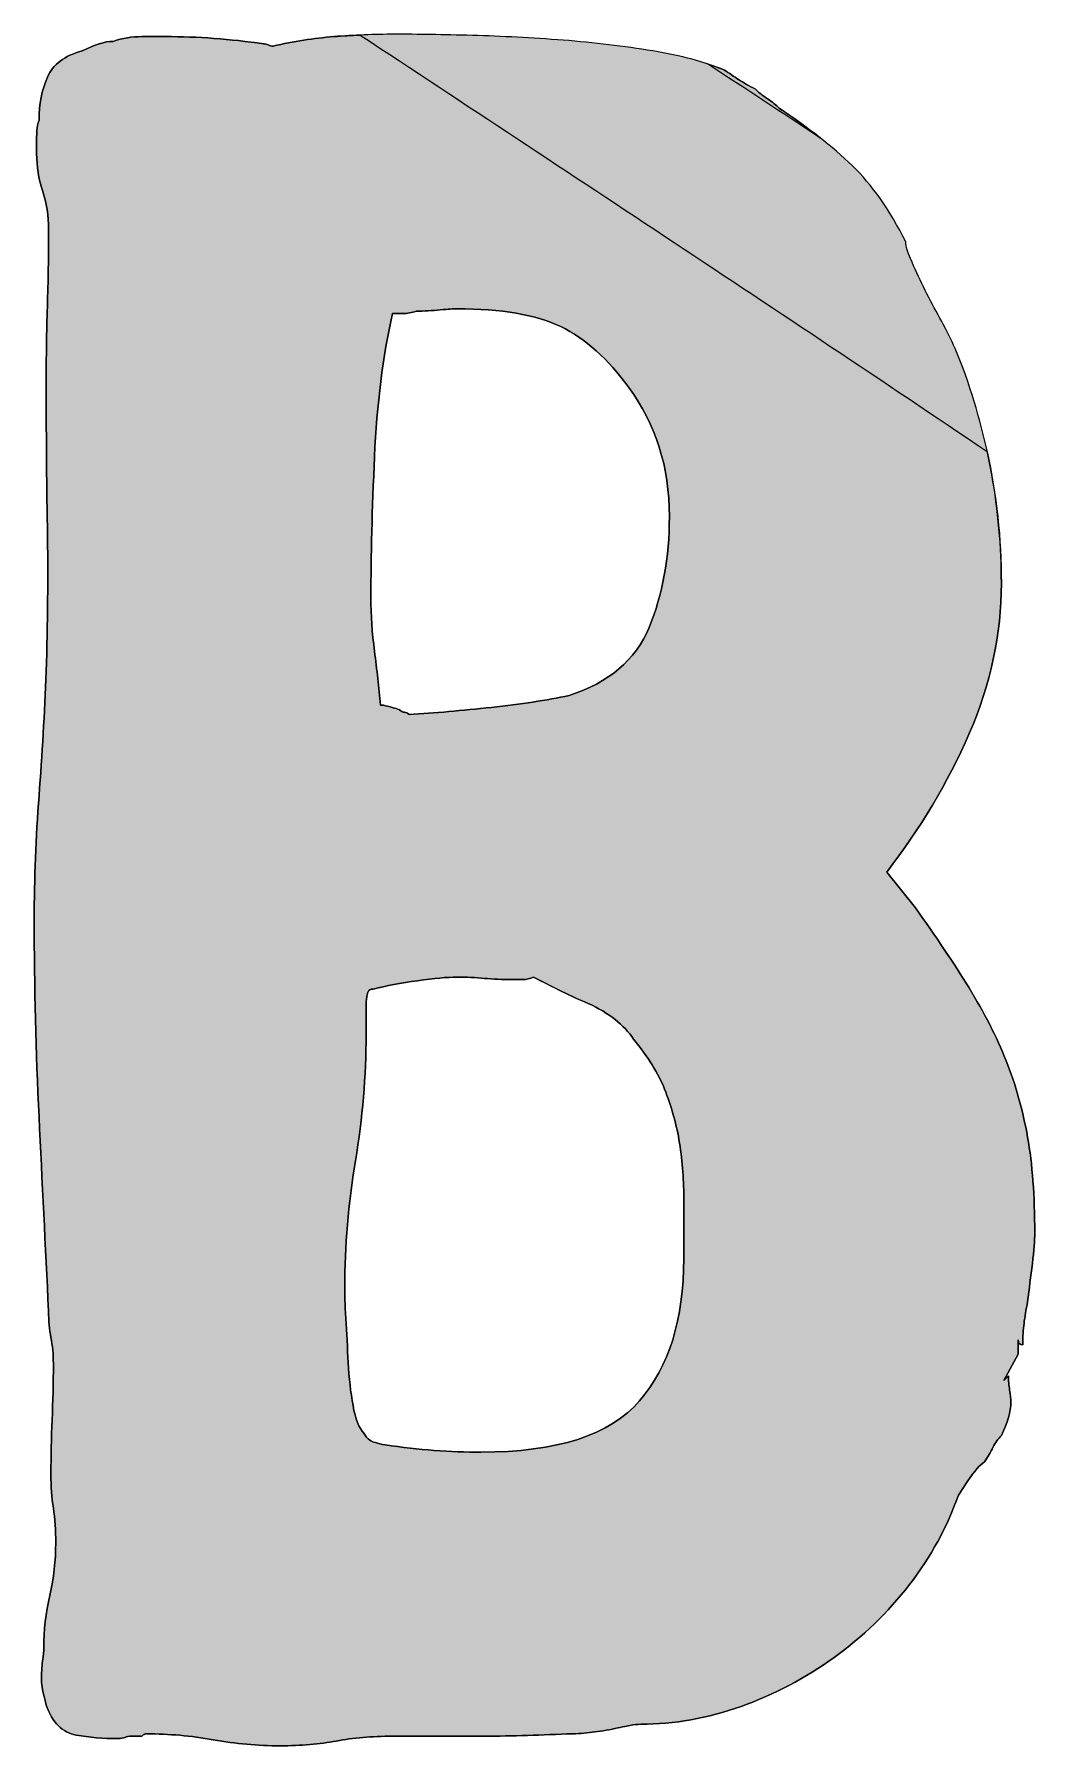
# Model space of a CAD drawing. Header units: inches. Extents: x 94 to 986, y -1000 to -80.
# Drawn here: x 98.5 to 260.2, y -356.4 to -79.7 of the extents above; entities that cross this region are included whole.
import ezdxf

# ---------------------------------------------------------------- set-up
doc = ezdxf.new("R2010")
doc.units = ezdxf.units.IN
doc.header["$MEASUREMENT"] = 0
doc.layers.add('Layer 1', color=7, linetype='Continuous')

# ---------------------------------------------------------------- blocks, each defined once
blk = doc.blocks.new('block 3')
at = {"layer": 'Layer 1', "true_color": 0x1f9d48}
h = blk.add_hatch(color=114, dxfattribs=at)
h.dxf.hatch_style = 2
edge = h.paths.add_edge_path()
edge.add_spline(control_points=[(236.29, -215.12), (236.29, -215.12), (240.92, -220.91), (240.92, -220.91), (244.26, -225.54), (247.16, -229.85), (249.61, -233.84), (252.05, -237.83), (254.04, -241.75), (255.59, -245.61), (257.13, -249.47), (258.29, -253.59), (259.06, -257.96), (259.83, -262.34), (260.22, -267.48), (260.22, -273.4), (260.22, -274.69), (260.08, -276.36), (259.83, -278.41), (259.57, -280.47), (259.31, -282.53), (259.06, -284.59), (258.8, -285.88), (258.61, -287.04), (258.48, -288.06), (258.35, -289.09), (258.29, -290.25), (258.29, -291.53), (257.77, -291.53), (257.52, -291.28), (257.52, -290.76), (257.52, -290.76), (257.52, -293.08), (257.52, -293.08), (257.52, -293.08), (255.2, -297.32), (255.2, -297.32), (255.2, -297.32), (255.97, -296.55), (255.97, -296.55), (255.97, -297.32), (256.03, -298.09), (256.16, -298.87), (256.29, -299.64), (256.36, -300.28), (256.36, -300.8), (256.36, -302.34), (255.84, -304.14), (254.82, -306.2), (254.3, -306.72), (253.85, -307.36), (253.46, -308.13), (253.08, -308.9), (252.63, -309.67), (252.11, -310.44), (251.34, -310.96), (250.44, -311.99), (249.41, -313.53), (249.41, -313.53), (247.87, -315.85), (247.87, -315.85), (246.07, -321), (243.43, -325.82), (239.96, -330.32), (236.48, -334.82), (232.43, -338.75), (227.8, -342.09), (223.17, -345.43), (218.15, -348.07), (212.75, -350), (207.35, -351.93), (201.94, -352.89), (196.54, -352.89), (196.02, -352.89), (195.44, -352.96), (194.8, -353.09), (194.16, -353.22), (193.2, -353.41), (191.91, -353.67), (190.62, -353.93), (189.4, -354.12), (188.24, -354.24), (187.09, -354.38), (185.86, -354.44), (184.58, -354.44), (179.69, -354.7), (174.93, -354.82), (170.3, -354.82), (165.67, -354.82), (161.04, -354.82), (156.41, -354.82), (153.06, -354.82), (150.04, -355.08), (147.34, -355.6), (144.64, -356.11), (141.61, -356.37), (138.27, -356.37), (134.66, -356.37), (131.06, -356.05), (127.46, -355.4), (123.86, -354.76), (120.26, -354.44), (116.66, -354.44), (116.4, -354.44), (116.14, -354.57), (115.89, -354.82), (115.89, -354.82), (114.34, -354.82), (114.34, -354.82), (113.82, -354.82), (113.44, -354.89), (113.18, -355.02), (112.92, -355.15), (112.54, -355.21), (112.03, -355.21), (109.71, -355.21), (107.46, -355.02), (105.27, -354.63), (103.09, -354.24), (101.47, -352.64), (100.45, -349.81), (99.93, -347.75), (99.68, -346.47), (99.68, -345.95), (99.68, -344.66), (99.74, -343.57), (99.87, -342.67), (100, -341.77), (100.06, -341.06), (100.06, -340.54), (100.06, -337.72), (100.38, -334.89), (101.03, -332.05), (101.67, -329.23), (101.99, -326.4), (101.99, -323.56), (101.99, -321.51), (101.86, -319.65), (101.61, -317.97), (101.35, -316.3), (101.22, -314.44), (101.22, -312.37), (101.22, -309.55), (101.28, -306.65), (101.41, -303.69), (101.54, -300.74), (101.61, -297.71), (101.61, -294.62), (101.61, -293.08), (101.47, -291.67), (101.22, -290.38), (100.96, -289.09), (100.84, -287.67), (100.84, -286.13), (100.32, -275.59), (99.8, -265.1), (99.29, -254.68), (98.77, -244.26), (98.52, -233.65), (98.52, -222.84), (98.52, -216.15), (98.77, -209.47), (99.29, -202.77), (99.8, -196.09), (100.19, -189.4), (100.45, -182.71), (100.7, -174.99), (100.77, -167.21), (100.64, -159.36), (100.51, -151.51), (100.45, -143.73), (100.45, -136.01), (100.45, -131.9), (100.51, -127.78), (100.64, -123.66), (100.77, -119.55), (100.84, -115.43), (100.84, -111.31), (100.84, -109), (100.51, -106.87), (99.87, -104.94), (99.22, -103.02), (98.91, -101.03), (98.91, -98.96), (98.91, -98.19), (98.91, -97.29), (98.91, -96.26), (98.91, -95.24), (99.03, -94.33), (99.29, -93.56), (99.29, -90.99), (99.74, -88.68), (100.64, -86.61), (101.54, -84.56), (103.4, -83.14), (106.24, -82.37), (108.3, -81.34), (109.96, -80.82), (111.25, -80.82), (112.8, -80.31), (114.34, -80.05), (115.89, -80.05), (117.43, -80.05), (118.71, -80.05), (119.75, -80.05), (124.89, -80.05), (130.17, -80.44), (135.57, -81.21), (135.82, -81.21), (136.08, -81.28), (136.34, -81.4), (136.59, -81.54), (136.85, -81.6), (137.11, -81.6), (140.45, -80.82), (143.73, -80.31), (146.95, -80.05), (150.17, -79.8), (153.45, -79.67), (156.79, -79.67), (160.39, -79.67), (164.57, -79.73), (169.33, -79.86), (174.09, -79.99), (178.98, -80.25), (184, -80.63), (189.02, -81.02), (193.84, -81.6), (198.47, -82.37), (203.1, -83.14), (206.96, -84.17), (210.05, -85.46), (210.82, -85.97), (211.59, -86.49), (212.36, -87), (213.14, -87.52), (214.03, -88.03), (215.07, -88.54), (215.58, -89.06), (216.22, -89.57), (217, -90.09), (217.77, -90.61), (218.41, -91.12), (218.92, -91.63), (223.56, -94.72), (227.48, -97.81), (230.7, -100.89), (233.91, -103.98), (236.8, -108.1), (239.38, -113.24), (239.38, -114.01), (239.63, -114.92), (240.15, -115.94), (241.43, -119.03), (242.91, -122.06), (244.59, -125.01), (246.26, -127.97), (247.61, -130.87), (248.64, -133.69), (252.75, -145.02), (254.82, -156.6), (254.82, -168.43), (254.82, -176.66), (253.08, -184.77), (249.61, -192.74), (246.13, -200.72), (241.69, -208.18), (236.29, -215.12)], knot_values=[0, 0, 0, 0, 1, 1, 1, 2, 2, 2, 3, 3, 3, 4, 4, 4, 5, 5, 5, 6, 6, 6, 7, 7, 7, 8, 8, 8, 9, 9, 9, 10, 10, 10, 11, 11, 11, 12, 12, 12, 13, 13, 13, 14, 14, 14, 15, 15, 15, 16, 16, 16, 17, 17, 17, 18, 18, 18, 19, 19, 19, 20, 20, 20, 21, 21, 21, 22, 22, 22, 23, 23, 23, 24, 24, 24, 25, 25, 25, 26, 26, 26, 27, 27, 27, 28, 28, 28, 29, 29, 29, 30, 30, 30, 31, 31, 31, 32, 32, 32, 33, 33, 33, 34, 34, 34, 35, 35, 35, 36, 36, 36, 37, 37, 37, 38, 38, 38, 39, 39, 39, 40, 40, 40, 41, 41, 41, 42, 42, 42, 43, 43, 43, 44, 44, 44, 45, 45, 45, 46, 46, 46, 47, 47, 47, 48, 48, 48, 49, 49, 49, 50, 50, 50, 51, 51, 51, 52, 52, 52, 53, 53, 53, 54, 54, 54, 55, 55, 55, 56, 56, 56, 57, 57, 57, 58, 58, 58, 59, 59, 59, 60, 60, 60, 61, 61, 61, 62, 62, 62, 63, 63, 63, 64, 64, 64, 65, 65, 65, 66, 66, 66, 67, 67, 67, 68, 68, 68, 69, 69, 69, 70, 70, 70, 71, 71, 71, 72, 72, 72, 73, 73, 73, 74, 74, 74, 75, 75, 75, 76, 76, 76, 77, 77, 77, 78, 78, 78, 79, 79, 79, 80, 80, 80, 81, 81, 81, 82, 82, 82, 83, 83, 83, 84, 84, 84, 85, 85, 85, 86, 86, 86, 87, 87, 87, 88, 88, 88, 89, 89, 89, 89], degree=3, periodic=1)
edge = h.paths.add_edge_path()
edge.add_spline(control_points=[(179.18, -232.1), (178.66, -232.36), (178.08, -232.49), (177.44, -232.49), (176.79, -232.49), (176.22, -232.49), (175.7, -232.49), (174.16, -232.49), (172.67, -232.43), (171.26, -232.3), (169.85, -232.17), (168.37, -232.1), (166.83, -232.1), (165.28, -232.1), (163.16, -232.3), (160.46, -232.68), (157.76, -233.07), (155.38, -233.52), (153.32, -234.03), (152.8, -234.03), (152.55, -234.17), (152.55, -234.42), (152.29, -234.68), (152.16, -235.58), (152.16, -237.12), (152.16, -237.12), (152.16, -241.36), (152.16, -241.36), (152.16, -248.06), (151.58, -254.87), (150.42, -261.82), (149.27, -268.77), (148.69, -275.59), (148.69, -282.27), (148.69, -283.3), (148.75, -284.97), (148.88, -287.29), (149.01, -289.6), (149.14, -291.99), (149.27, -294.43), (149.39, -296.88), (149.65, -299.19), (150.04, -301.37), (150.42, -303.56), (151, -305.04), (151.77, -305.81), (152.03, -306.33), (152.36, -306.72), (152.74, -306.97), (153.13, -307.23), (153.96, -307.49), (155.25, -307.74), (160.65, -308.51), (165.8, -308.9), (170.68, -308.9), (183.03, -308.9), (191.58, -306.14), (196.35, -300.6), (201.11, -295.07), (203.49, -287.42), (203.49, -277.64), (203.49, -274.04), (203.49, -270.69), (203.49, -267.61), (203.49, -264.52), (203.23, -261.43), (202.72, -258.35), (202.2, -255.52), (201.43, -252.82), (200.4, -250.24), (199.37, -247.67), (197.7, -244.97), (195.38, -242.14), (193.84, -239.82), (191.39, -237.89), (188.05, -236.35), (186.76, -235.84), (185.35, -235.19), (183.81, -234.42), (182.26, -233.65), (180.72, -232.87), (179.18, -232.1)], knot_values=[0, 0, 0, 0, 1, 1, 1, 2, 2, 2, 3, 3, 3, 4, 4, 4, 5, 5, 5, 6, 6, 6, 7, 7, 7, 8, 8, 8, 9, 9, 9, 10, 10, 10, 11, 11, 11, 12, 12, 12, 13, 13, 13, 14, 14, 14, 15, 15, 15, 16, 16, 16, 17, 17, 17, 18, 18, 18, 19, 19, 19, 20, 20, 20, 21, 21, 21, 22, 22, 22, 23, 23, 23, 24, 24, 24, 25, 25, 25, 26, 26, 26, 27, 27, 27, 27], degree=3, periodic=1)
edge = h.paths.add_edge_path()
edge.add_spline(control_points=[(156.41, -124.82), (154.86, -131.77), (153.9, -139.48), (153.51, -147.97), (153.13, -156.46), (152.93, -164.06), (152.93, -170.74), (152.93, -173.58), (153.13, -176.47), (153.51, -179.43), (153.9, -182.39), (154.22, -185.28), (154.48, -188.11), (154.99, -188.11), (156.02, -188.37), (157.56, -188.88), (157.82, -189.14), (158.08, -189.27), (158.34, -189.27), (158.59, -189.27), (158.85, -189.4), (159.11, -189.65), (163.22, -189.4), (167.66, -189.01), (172.42, -188.49), (177.18, -187.98), (181.36, -187.34), (184.96, -186.57), (191.39, -184.51), (195.7, -180.84), (197.89, -175.57), (200.08, -170.3), (201.17, -164.32), (201.17, -157.62), (201.17, -149.65), (198.98, -142.7), (194.61, -136.78), (191.26, -132.15), (187.6, -128.87), (183.61, -126.94), (179.62, -125.01), (174.03, -124.05), (166.83, -124.05), (166.31, -124.05), (165.41, -124.11), (164.12, -124.24), (162.83, -124.37), (161.55, -124.43), (160.27, -124.43), (159.49, -124.69), (158.78, -124.82), (158.14, -124.82), (157.5, -124.82), (156.92, -124.82), (156.41, -124.82)], knot_values=[0, 0, 0, 0, 1, 1, 1, 2, 2, 2, 3, 3, 3, 4, 4, 4, 5, 5, 5, 6, 6, 6, 7, 7, 7, 8, 8, 8, 9, 9, 9, 10, 10, 10, 11, 11, 11, 12, 12, 12, 13, 13, 13, 14, 14, 14, 15, 15, 15, 16, 16, 16, 17, 17, 17, 18, 18, 18, 18], degree=3, periodic=1)
at = {"layer": 'Layer 1', "lineweight": 0}
for points, knots in [([(236.29, -215.12), (236.29, -215.12), (240.92, -220.91), (240.92, -220.91), (244.26, -225.54), (247.16, -229.85), (249.61, -233.84), (252.05, -237.83), (254.04, -241.75), (255.59, -245.61), (257.13, -249.47), (258.29, -253.59), (259.06, -257.96), (259.83, -262.34), (260.22, -267.48), (260.22, -273.4), (260.22, -274.69), (260.08, -276.36), (259.83, -278.41), (259.57, -280.47), (259.31, -282.53), (259.06, -284.59), (258.8, -285.88), (258.61, -287.04), (258.48, -288.06), (258.35, -289.09), (258.29, -290.25), (258.29, -291.53), (257.77, -291.53), (257.52, -291.28), (257.52, -290.76), (257.52, -290.76), (257.52, -293.08), (257.52, -293.08), (257.52, -293.08), (255.2, -297.32), (255.2, -297.32), (255.2, -297.32), (255.97, -296.55), (255.97, -296.55), (255.97, -297.32), (256.03, -298.09), (256.16, -298.87), (256.29, -299.64), (256.36, -300.28), (256.36, -300.8), (256.36, -302.34), (255.84, -304.14), (254.82, -306.2), (254.3, -306.72), (253.85, -307.36), (253.46, -308.13), (253.08, -308.9), (252.63, -309.67), (252.11, -310.44), (251.34, -310.96), (250.44, -311.99), (249.41, -313.53), (249.41, -313.53), (247.87, -315.85), (247.87, -315.85), (246.07, -321), (243.43, -325.82), (239.96, -330.32), (236.48, -334.82), (232.43, -338.75), (227.8, -342.09), (223.17, -345.43), (218.15, -348.07), (212.75, -350), (207.35, -351.93), (201.94, -352.89), (196.54, -352.89), (196.02, -352.89), (195.44, -352.96), (194.8, -353.09), (194.16, -353.22), (193.2, -353.41), (191.91, -353.67), (190.62, -353.93), (189.4, -354.12), (188.24, -354.24), (187.09, -354.38), (185.86, -354.44), (184.58, -354.44), (179.69, -354.7), (174.93, -354.82), (170.3, -354.82), (165.67, -354.82), (161.04, -354.82), (156.41, -354.82), (153.06, -354.82), (150.04, -355.08), (147.34, -355.6), (144.64, -356.11), (141.61, -356.37), (138.27, -356.37), (134.66, -356.37), (131.06, -356.05), (127.46, -355.4), (123.86, -354.76), (120.26, -354.44), (116.66, -354.44), (116.4, -354.44), (116.14, -354.57), (115.89, -354.82), (115.89, -354.82), (114.34, -354.82), (114.34, -354.82), (113.82, -354.82), (113.44, -354.89), (113.18, -355.02), (112.92, -355.15), (112.54, -355.21), (112.03, -355.21), (109.71, -355.21), (107.46, -355.02), (105.27, -354.63), (103.09, -354.24), (101.47, -352.64), (100.45, -349.81), (99.93, -347.75), (99.68, -346.47), (99.68, -345.95), (99.68, -344.66), (99.74, -343.57), (99.87, -342.67), (100, -341.77), (100.06, -341.06), (100.06, -340.54), (100.06, -337.72), (100.38, -334.89), (101.03, -332.05), (101.67, -329.23), (101.99, -326.4), (101.99, -323.56), (101.99, -321.51), (101.86, -319.65), (101.61, -317.97), (101.35, -316.3), (101.22, -314.44), (101.22, -312.37), (101.22, -309.55), (101.28, -306.65), (101.41, -303.69), (101.54, -300.74), (101.61, -297.71), (101.61, -294.62), (101.61, -293.08), (101.47, -291.67), (101.22, -290.38), (100.96, -289.09), (100.84, -287.67), (100.84, -286.13), (100.32, -275.59), (99.8, -265.1), (99.29, -254.68), (98.77, -244.26), (98.52, -233.65), (98.52, -222.84), (98.52, -216.15), (98.77, -209.47), (99.29, -202.77), (99.8, -196.09), (100.19, -189.4), (100.45, -182.71), (100.7, -174.99), (100.77, -167.21), (100.64, -159.36), (100.51, -151.51), (100.45, -143.73), (100.45, -136.01), (100.45, -131.9), (100.51, -127.78), (100.64, -123.66), (100.77, -119.55), (100.84, -115.43), (100.84, -111.31), (100.84, -109), (100.51, -106.87), (99.87, -104.94), (99.22, -103.02), (98.91, -101.03), (98.91, -98.96), (98.91, -98.19), (98.91, -97.29), (98.91, -96.26), (98.91, -95.24), (99.03, -94.33), (99.29, -93.56), (99.29, -90.99), (99.74, -88.68), (100.64, -86.61), (101.54, -84.56), (103.4, -83.14), (106.24, -82.37), (108.3, -81.34), (109.96, -80.82), (111.25, -80.82), (112.8, -80.31), (114.34, -80.05), (115.89, -80.05), (117.43, -80.05), (118.71, -80.05), (119.75, -80.05), (124.89, -80.05), (130.17, -80.44), (135.57, -81.21), (135.82, -81.21), (136.08, -81.28), (136.34, -81.4), (136.59, -81.54), (136.85, -81.6), (137.11, -81.6), (140.45, -80.82), (143.73, -80.31), (146.95, -80.05), (150.17, -79.8), (153.45, -79.67), (156.79, -79.67), (160.39, -79.67), (164.57, -79.73), (169.33, -79.86), (174.09, -79.99), (178.98, -80.25), (184, -80.63), (189.02, -81.02), (193.84, -81.6), (198.47, -82.37), (203.1, -83.14), (206.96, -84.17), (210.05, -85.46), (210.82, -85.97), (211.59, -86.49), (212.36, -87), (213.14, -87.52), (214.03, -88.03), (215.07, -88.54), (215.58, -89.06), (216.22, -89.57), (217, -90.09), (217.77, -90.61), (218.41, -91.12), (218.92, -91.63), (223.56, -94.72), (227.48, -97.81), (230.7, -100.89), (233.91, -103.98), (236.8, -108.1), (239.38, -113.24), (239.38, -114.01), (239.63, -114.92), (240.15, -115.94), (241.43, -119.03), (242.91, -122.06), (244.59, -125.01), (246.26, -127.97), (247.61, -130.87), (248.64, -133.69), (252.75, -145.02), (254.82, -156.6), (254.82, -168.43), (254.82, -176.66), (253.08, -184.77), (249.61, -192.74), (246.13, -200.72), (241.69, -208.18), (236.29, -215.12)], [0, 0, 0, 0, 1, 1, 1, 2, 2, 2, 3, 3, 3, 4, 4, 4, 5, 5, 5, 6, 6, 6, 7, 7, 7, 8, 8, 8, 9, 9, 9, 10, 10, 10, 11, 11, 11, 12, 12, 12, 13, 13, 13, 14, 14, 14, 15, 15, 15, 16, 16, 16, 17, 17, 17, 18, 18, 18, 19, 19, 19, 20, 20, 20, 21, 21, 21, 22, 22, 22, 23, 23, 23, 24, 24, 24, 25, 25, 25, 26, 26, 26, 27, 27, 27, 28, 28, 28, 29, 29, 29, 30, 30, 30, 31, 31, 31, 32, 32, 32, 33, 33, 33, 34, 34, 34, 35, 35, 35, 36, 36, 36, 37, 37, 37, 38, 38, 38, 39, 39, 39, 40, 40, 40, 41, 41, 41, 42, 42, 42, 43, 43, 43, 44, 44, 44, 45, 45, 45, 46, 46, 46, 47, 47, 47, 48, 48, 48, 49, 49, 49, 50, 50, 50, 51, 51, 51, 52, 52, 52, 53, 53, 53, 54, 54, 54, 55, 55, 55, 56, 56, 56, 57, 57, 57, 58, 58, 58, 59, 59, 59, 60, 60, 60, 61, 61, 61, 62, 62, 62, 63, 63, 63, 64, 64, 64, 65, 65, 65, 66, 66, 66, 67, 67, 67, 68, 68, 68, 69, 69, 69, 70, 70, 70, 71, 71, 71, 72, 72, 72, 73, 73, 73, 74, 74, 74, 75, 75, 75, 76, 76, 76, 77, 77, 77, 78, 78, 78, 79, 79, 79, 80, 80, 80, 81, 81, 81, 82, 82, 82, 83, 83, 83, 84, 84, 84, 85, 85, 85, 86, 86, 86, 87, 87, 87, 88, 88, 88, 89, 89, 89, 89]), ([(156.41, -124.82), (154.86, -131.77), (153.9, -139.48), (153.51, -147.97), (153.13, -156.46), (152.93, -164.06), (152.93, -170.74), (152.93, -173.58), (153.13, -176.47), (153.51, -179.43), (153.9, -182.39), (154.22, -185.28), (154.48, -188.11), (154.99, -188.11), (156.02, -188.37), (157.56, -188.88), (157.82, -189.14), (158.08, -189.27), (158.34, -189.27), (158.59, -189.27), (158.85, -189.4), (159.11, -189.65), (163.22, -189.4), (167.66, -189.01), (172.42, -188.49), (177.18, -187.98), (181.36, -187.34), (184.96, -186.57), (191.39, -184.51), (195.7, -180.84), (197.89, -175.57), (200.08, -170.3), (201.17, -164.32), (201.17, -157.62), (201.17, -149.65), (198.98, -142.7), (194.61, -136.78), (191.26, -132.15), (187.6, -128.87), (183.61, -126.94), (179.62, -125.01), (174.03, -124.05), (166.83, -124.05), (166.31, -124.05), (165.41, -124.11), (164.12, -124.24), (162.83, -124.37), (161.55, -124.43), (160.27, -124.43), (159.49, -124.69), (158.78, -124.82), (158.14, -124.82), (157.5, -124.82), (156.92, -124.82), (156.41, -124.82)], [0, 0, 0, 0, 1, 1, 1, 2, 2, 2, 3, 3, 3, 4, 4, 4, 5, 5, 5, 6, 6, 6, 7, 7, 7, 8, 8, 8, 9, 9, 9, 10, 10, 10, 11, 11, 11, 12, 12, 12, 13, 13, 13, 14, 14, 14, 15, 15, 15, 16, 16, 16, 17, 17, 17, 18, 18, 18, 18]), ([(179.18, -232.1), (178.66, -232.36), (178.08, -232.49), (177.44, -232.49), (176.79, -232.49), (176.22, -232.49), (175.7, -232.49), (174.16, -232.49), (172.67, -232.43), (171.26, -232.3), (169.85, -232.17), (168.37, -232.1), (166.83, -232.1), (165.28, -232.1), (163.16, -232.3), (160.46, -232.68), (157.76, -233.07), (155.38, -233.52), (153.32, -234.03), (152.8, -234.03), (152.55, -234.17), (152.55, -234.42), (152.29, -234.68), (152.16, -235.58), (152.16, -237.12), (152.16, -237.12), (152.16, -241.36), (152.16, -241.36), (152.16, -248.06), (151.58, -254.87), (150.42, -261.82), (149.27, -268.77), (148.69, -275.59), (148.69, -282.27), (148.69, -283.3), (148.75, -284.97), (148.88, -287.29), (149.01, -289.6), (149.14, -291.99), (149.27, -294.43), (149.39, -296.88), (149.65, -299.19), (150.04, -301.37), (150.42, -303.56), (151, -305.04), (151.77, -305.81), (152.03, -306.33), (152.36, -306.72), (152.74, -306.97), (153.13, -307.23), (153.96, -307.49), (155.25, -307.74), (160.65, -308.51), (165.8, -308.9), (170.68, -308.9), (183.03, -308.9), (191.58, -306.14), (196.35, -300.6), (201.11, -295.07), (203.49, -287.42), (203.49, -277.64), (203.49, -274.04), (203.49, -270.69), (203.49, -267.61), (203.49, -264.52), (203.23, -261.43), (202.72, -258.35), (202.2, -255.52), (201.43, -252.82), (200.4, -250.24), (199.37, -247.67), (197.7, -244.97), (195.38, -242.14), (193.84, -239.82), (191.39, -237.89), (188.05, -236.35), (186.76, -235.84), (185.35, -235.19), (183.81, -234.42), (182.26, -233.65), (180.72, -232.87), (179.18, -232.1)], [0, 0, 0, 0, 1, 1, 1, 2, 2, 2, 3, 3, 3, 4, 4, 4, 5, 5, 5, 6, 6, 6, 7, 7, 7, 8, 8, 8, 9, 9, 9, 10, 10, 10, 11, 11, 11, 12, 12, 12, 13, 13, 13, 14, 14, 14, 15, 15, 15, 16, 16, 16, 17, 17, 17, 18, 18, 18, 19, 19, 19, 20, 20, 20, 21, 21, 21, 22, 22, 22, 23, 23, 23, 24, 24, 24, 25, 25, 25, 26, 26, 26, 27, 27, 27, 27])]:
    blk.add_open_spline(points, degree=3, knots=knots, dxfattribs=at)
blk = doc.blocks.new('block 4')
at = {"layer": 'Layer 1', "true_color": 0xfccf0c}
h = blk.add_hatch(color=40, dxfattribs=at)
h.dxf.hatch_style = 2
edge = h.paths.add_edge_path()
edge.add_spline(control_points=[(255.59, -245.61), (254.04, -241.75), (252.05, -237.83), (249.61, -233.84), (247.16, -229.85), (244.26, -225.54), (240.92, -220.91), (240.92, -220.91), (236.29, -215.12), (236.29, -215.12), (241.69, -208.18), (246.13, -200.72), (249.61, -192.74), (253.08, -184.77), (254.82, -176.66), (254.82, -168.43), (254.82, -161.22), (254.04, -154.11), (252.51, -147.1), (218.92, -124.47), (185.08, -102.16), (151.21, -79.8), (149.78, -79.86), (148.36, -79.94), (146.95, -80.05), (143.73, -80.31), (140.45, -80.82), (137.11, -81.6), (136.85, -81.6), (136.59, -81.54), (136.34, -81.4), (136.08, -81.28), (135.82, -81.21), (135.57, -81.21), (130.17, -80.44), (124.89, -80.05), (119.75, -80.05), (119.75, -80.05), (115.89, -80.05), (115.89, -80.05), (114.34, -80.05), (112.8, -80.31), (111.25, -80.82), (109.96, -80.82), (108.3, -81.34), (106.24, -82.37), (103.4, -83.14), (101.54, -84.56), (100.64, -86.61), (99.74, -88.68), (99.29, -90.99), (99.29, -93.56), (99.03, -94.33), (98.91, -95.24), (98.91, -96.26), (98.91, -96.26), (98.91, -98.96), (98.91, -98.96), (98.91, -101.03), (99.22, -103.02), (99.87, -104.94), (100.51, -106.87), (100.84, -109), (100.84, -111.31), (100.84, -115.43), (100.77, -119.55), (100.64, -123.66), (100.51, -127.78), (100.45, -131.9), (100.45, -136.01), (100.45, -143.73), (100.51, -151.51), (100.64, -159.36), (100.77, -167.21), (100.7, -174.99), (100.45, -182.71), (100.19, -189.4), (99.8, -196.09), (99.29, -202.77), (98.77, -209.47), (98.52, -216.15), (98.52, -222.84), (98.52, -233.65), (98.77, -244.26), (99.29, -254.68), (99.8, -265.1), (100.32, -275.59), (100.84, -286.13), (100.84, -287.67), (100.96, -289.09), (101.22, -290.38), (101.47, -291.67), (101.61, -293.08), (101.61, -294.62), (101.61, -297.71), (101.54, -300.74), (101.41, -303.69), (101.28, -306.65), (101.22, -309.55), (101.22, -312.37), (101.22, -314.44), (101.35, -316.3), (101.61, -317.97), (101.86, -319.65), (101.99, -321.51), (101.99, -323.56), (101.99, -326.4), (101.67, -329.23), (101.03, -332.05), (100.38, -334.89), (100.06, -337.72), (100.06, -340.54), (100.06, -341.06), (100, -341.77), (99.87, -342.67), (99.74, -343.57), (99.68, -344.66), (99.68, -345.95), (99.68, -346.47), (99.93, -347.75), (100.45, -349.81), (101.47, -352.64), (103.09, -354.24), (105.27, -354.63), (107.46, -355.02), (109.71, -355.21), (112.03, -355.21), (112.54, -355.21), (112.92, -355.15), (113.18, -355.02), (113.44, -354.89), (113.82, -354.82), (114.34, -354.82), (114.34, -354.82), (115.89, -354.82), (115.89, -354.82), (116.14, -354.57), (116.4, -354.44), (116.66, -354.44), (120.26, -354.44), (123.86, -354.76), (127.46, -355.4), (131.06, -356.05), (134.66, -356.37), (138.27, -356.37), (141.61, -356.37), (144.64, -356.11), (147.34, -355.6), (150.04, -355.08), (153.06, -354.82), (156.41, -354.82), (156.41, -354.82), (170.3, -354.82), (170.3, -354.82), (174.93, -354.82), (179.69, -354.7), (184.58, -354.44), (185.86, -354.44), (187.09, -354.38), (188.24, -354.24), (189.4, -354.12), (190.62, -353.93), (191.91, -353.67), (193.2, -353.41), (194.16, -353.22), (194.8, -353.09), (195.44, -352.96), (196.02, -352.89), (196.54, -352.89), (201.94, -352.89), (207.35, -351.93), (212.75, -350), (218.15, -348.07), (223.17, -345.43), (227.8, -342.09), (232.43, -338.75), (236.48, -334.82), (239.96, -330.32), (243.43, -325.82), (246.07, -321), (247.87, -315.85), (247.87, -315.85), (249.41, -313.53), (249.41, -313.53), (250.44, -311.99), (251.34, -310.96), (252.11, -310.44), (252.63, -309.67), (253.08, -308.9), (253.46, -308.13), (253.85, -307.36), (254.3, -306.72), (254.82, -306.2), (255.84, -304.14), (256.36, -302.34), (256.36, -300.8), (256.36, -300.28), (256.29, -299.64), (256.16, -298.87), (256.03, -298.09), (255.97, -297.32), (255.97, -296.55), (255.97, -296.55), (255.2, -297.32), (255.2, -297.32), (255.2, -297.32), (257.52, -293.08), (257.52, -293.08), (257.52, -293.08), (257.52, -290.76), (257.52, -290.76), (257.52, -291.28), (257.77, -291.53), (258.29, -291.53), (258.29, -290.25), (258.35, -289.09), (258.48, -288.06), (258.61, -287.04), (258.8, -285.88), (259.06, -284.59), (259.31, -282.53), (259.57, -280.47), (259.83, -278.41), (260.08, -276.36), (260.22, -274.69), (260.22, -273.4), (260.22, -267.48), (259.83, -262.34), (259.06, -257.96), (258.29, -253.59), (257.13, -249.47), (255.59, -245.61)], knot_values=[0, 0, 0, 0, 1, 1, 1, 2, 2, 2, 3, 3, 3, 4, 4, 4, 5, 5, 5, 6, 6, 6, 7, 7, 7, 8, 8, 8, 9, 9, 9, 10, 10, 10, 11, 11, 11, 12, 12, 12, 13, 13, 13, 14, 14, 14, 15, 15, 15, 16, 16, 16, 17, 17, 17, 18, 18, 18, 19, 19, 19, 20, 20, 20, 21, 21, 21, 22, 22, 22, 23, 23, 23, 24, 24, 24, 25, 25, 25, 26, 26, 26, 27, 27, 27, 28, 28, 28, 29, 29, 29, 30, 30, 30, 31, 31, 31, 32, 32, 32, 33, 33, 33, 34, 34, 34, 35, 35, 35, 36, 36, 36, 37, 37, 37, 38, 38, 38, 39, 39, 39, 40, 40, 40, 41, 41, 41, 42, 42, 42, 43, 43, 43, 44, 44, 44, 45, 45, 45, 46, 46, 46, 47, 47, 47, 48, 48, 48, 49, 49, 49, 50, 50, 50, 51, 51, 51, 52, 52, 52, 53, 53, 53, 54, 54, 54, 55, 55, 55, 56, 56, 56, 57, 57, 57, 58, 58, 58, 59, 59, 59, 60, 60, 60, 61, 61, 61, 62, 62, 62, 63, 63, 63, 64, 64, 64, 65, 65, 65, 66, 66, 66, 67, 67, 67, 68, 68, 68, 69, 69, 69, 70, 70, 70, 71, 71, 71, 72, 72, 72, 73, 73, 73, 74, 74, 74, 75, 75, 75, 76, 76, 76, 77, 77, 77, 77], degree=3, periodic=1)
edge = h.paths.add_edge_path()
edge.add_spline(control_points=[(153.51, -147.97), (153.9, -139.48), (154.86, -131.77), (156.41, -124.82), (156.41, -124.82), (158.14, -124.82), (158.14, -124.82), (158.78, -124.82), (159.49, -124.69), (160.27, -124.43), (161.55, -124.43), (162.83, -124.37), (164.12, -124.24), (165.41, -124.11), (166.31, -124.05), (166.83, -124.05), (174.03, -124.05), (179.62, -125.01), (183.61, -126.94), (187.6, -128.87), (191.26, -132.15), (194.61, -136.78), (198.98, -142.7), (201.17, -149.65), (201.17, -157.62), (201.17, -164.32), (200.08, -170.3), (197.89, -175.57), (195.7, -180.84), (191.39, -184.51), (184.96, -186.57), (181.36, -187.34), (177.18, -187.98), (172.42, -188.49), (167.66, -189.01), (163.22, -189.4), (159.11, -189.65), (158.85, -189.4), (158.59, -189.27), (158.34, -189.27), (158.08, -189.27), (157.82, -189.14), (157.56, -188.88), (156.02, -188.37), (154.99, -188.11), (154.48, -188.11), (154.22, -185.28), (153.9, -182.39), (153.51, -179.43), (153.13, -176.47), (152.93, -173.58), (152.93, -170.74), (152.93, -164.06), (153.13, -156.46), (153.51, -147.97)], knot_values=[0, 0, 0, 0, 1, 1, 1, 2, 2, 2, 3, 3, 3, 4, 4, 4, 5, 5, 5, 6, 6, 6, 7, 7, 7, 8, 8, 8, 9, 9, 9, 10, 10, 10, 11, 11, 11, 12, 12, 12, 13, 13, 13, 14, 14, 14, 15, 15, 15, 16, 16, 16, 17, 17, 17, 18, 18, 18, 18], degree=3, periodic=1)
edge = h.paths.add_edge_path()
edge.add_spline(control_points=[(203.49, -277.64), (203.49, -287.42), (201.11, -295.07), (196.35, -300.6), (191.58, -306.14), (183.03, -308.9), (170.68, -308.9), (165.8, -308.9), (160.65, -308.51), (155.25, -307.74), (153.96, -307.49), (153.13, -307.23), (152.74, -306.97), (152.36, -306.72), (152.03, -306.33), (151.77, -305.81), (151, -305.04), (150.42, -303.56), (150.04, -301.37), (149.65, -299.19), (149.39, -296.88), (149.27, -294.43), (149.14, -291.99), (149.01, -289.6), (148.88, -287.29), (148.75, -284.97), (148.69, -283.3), (148.69, -282.27), (148.69, -275.59), (149.27, -268.77), (150.42, -261.82), (151.58, -254.87), (152.16, -248.06), (152.16, -241.36), (152.16, -241.36), (152.16, -237.12), (152.16, -237.12), (152.16, -235.58), (152.29, -234.68), (152.55, -234.42), (152.55, -234.17), (152.8, -234.03), (153.32, -234.03), (155.38, -233.52), (157.76, -233.07), (160.46, -232.68), (163.16, -232.3), (165.28, -232.1), (166.83, -232.1), (168.37, -232.1), (169.85, -232.17), (171.26, -232.3), (172.67, -232.43), (174.16, -232.49), (175.7, -232.49), (175.7, -232.49), (177.44, -232.49), (177.44, -232.49), (178.08, -232.49), (178.66, -232.36), (179.18, -232.1), (179.18, -232.1), (183.81, -234.42), (183.81, -234.42), (185.35, -235.19), (186.76, -235.84), (188.05, -236.35), (191.39, -237.89), (193.84, -239.82), (195.38, -242.14), (197.7, -244.97), (199.37, -247.67), (200.4, -250.24), (201.43, -252.82), (202.2, -255.52), (202.72, -258.35), (203.23, -261.43), (203.49, -264.52), (203.49, -267.61), (203.49, -267.61), (203.49, -277.64), (203.49, -277.64)], knot_values=[0, 0, 0, 0, 1, 1, 1, 2, 2, 2, 3, 3, 3, 4, 4, 4, 5, 5, 5, 6, 6, 6, 7, 7, 7, 8, 8, 8, 9, 9, 9, 10, 10, 10, 11, 11, 11, 12, 12, 12, 13, 13, 13, 14, 14, 14, 15, 15, 15, 16, 16, 16, 17, 17, 17, 18, 18, 18, 19, 19, 19, 20, 20, 20, 21, 21, 21, 22, 22, 22, 23, 23, 23, 24, 24, 24, 25, 25, 25, 26, 26, 26, 27, 27, 27, 27], degree=3, periodic=1)
h = blk.add_hatch(color=40, dxfattribs=at)
h.dxf.hatch_style = 2
edge = h.paths.add_edge_path()
edge.add_spline(control_points=[(225.5, -96.4), (223.49, -94.81), (221.31, -93.22), (218.92, -91.63), (218.41, -91.12), (217.77, -90.61), (217, -90.09), (216.22, -89.57), (215.58, -89.06), (215.07, -88.54), (214.03, -88.03), (213.14, -87.52), (212.36, -87), (211.59, -86.49), (210.82, -85.97), (210.05, -85.46), (209.21, -85.11), (208.29, -84.78), (207.34, -84.47), (213.4, -88.44), (219.45, -92.42), (225.5, -96.4)], knot_values=[0, 0, 0, 0, 1, 1, 1, 2, 2, 2, 3, 3, 3, 4, 4, 4, 5, 5, 5, 6, 6, 6, 7, 7, 7, 7], degree=3, periodic=1)
at = {"layer": 'Layer 1', "lineweight": 0}
for points, knots in [([(255.59, -245.61), (254.04, -241.75), (252.05, -237.83), (249.61, -233.84), (247.16, -229.85), (244.26, -225.54), (240.92, -220.91), (240.92, -220.91), (236.29, -215.12), (236.29, -215.12), (241.69, -208.18), (246.13, -200.72), (249.61, -192.74), (253.08, -184.77), (254.82, -176.66), (254.82, -168.43), (254.82, -161.22), (254.04, -154.11), (252.51, -147.1), (218.92, -124.47), (185.08, -102.16), (151.21, -79.8), (149.78, -79.86), (148.36, -79.94), (146.95, -80.05), (143.73, -80.31), (140.45, -80.82), (137.11, -81.6), (136.85, -81.6), (136.59, -81.54), (136.34, -81.4), (136.08, -81.28), (135.82, -81.21), (135.57, -81.21), (130.17, -80.44), (124.89, -80.05), (119.75, -80.05), (119.75, -80.05), (115.89, -80.05), (115.89, -80.05), (114.34, -80.05), (112.8, -80.31), (111.25, -80.82), (109.96, -80.82), (108.3, -81.34), (106.24, -82.37), (103.4, -83.14), (101.54, -84.56), (100.64, -86.61), (99.74, -88.68), (99.29, -90.99), (99.29, -93.56), (99.03, -94.33), (98.91, -95.24), (98.91, -96.26), (98.91, -96.26), (98.91, -98.96), (98.91, -98.96), (98.91, -101.03), (99.22, -103.02), (99.87, -104.94), (100.51, -106.87), (100.84, -109), (100.84, -111.31), (100.84, -115.43), (100.77, -119.55), (100.64, -123.66), (100.51, -127.78), (100.45, -131.9), (100.45, -136.01), (100.45, -143.73), (100.51, -151.51), (100.64, -159.36), (100.77, -167.21), (100.7, -174.99), (100.45, -182.71), (100.19, -189.4), (99.8, -196.09), (99.29, -202.77), (98.77, -209.47), (98.52, -216.15), (98.52, -222.84), (98.52, -233.65), (98.77, -244.26), (99.29, -254.68), (99.8, -265.1), (100.32, -275.59), (100.84, -286.13), (100.84, -287.67), (100.96, -289.09), (101.22, -290.38), (101.47, -291.67), (101.61, -293.08), (101.61, -294.62), (101.61, -297.71), (101.54, -300.74), (101.41, -303.69), (101.28, -306.65), (101.22, -309.55), (101.22, -312.37), (101.22, -314.44), (101.35, -316.3), (101.61, -317.97), (101.86, -319.65), (101.99, -321.51), (101.99, -323.56), (101.99, -326.4), (101.67, -329.23), (101.03, -332.05), (100.38, -334.89), (100.06, -337.72), (100.06, -340.54), (100.06, -341.06), (100, -341.77), (99.87, -342.67), (99.74, -343.57), (99.68, -344.66), (99.68, -345.95), (99.68, -346.47), (99.93, -347.75), (100.45, -349.81), (101.47, -352.64), (103.09, -354.24), (105.27, -354.63), (107.46, -355.02), (109.71, -355.21), (112.03, -355.21), (112.54, -355.21), (112.92, -355.15), (113.18, -355.02), (113.44, -354.89), (113.82, -354.82), (114.34, -354.82), (114.34, -354.82), (115.89, -354.82), (115.89, -354.82), (116.14, -354.57), (116.4, -354.44), (116.66, -354.44), (120.26, -354.44), (123.86, -354.76), (127.46, -355.4), (131.06, -356.05), (134.66, -356.37), (138.27, -356.37), (141.61, -356.37), (144.64, -356.11), (147.34, -355.6), (150.04, -355.08), (153.06, -354.82), (156.41, -354.82), (156.41, -354.82), (170.3, -354.82), (170.3, -354.82), (174.93, -354.82), (179.69, -354.7), (184.58, -354.44), (185.86, -354.44), (187.09, -354.38), (188.24, -354.24), (189.4, -354.12), (190.62, -353.93), (191.91, -353.67), (193.2, -353.41), (194.16, -353.22), (194.8, -353.09), (195.44, -352.96), (196.02, -352.89), (196.54, -352.89), (201.94, -352.89), (207.35, -351.93), (212.75, -350), (218.15, -348.07), (223.17, -345.43), (227.8, -342.09), (232.43, -338.75), (236.48, -334.82), (239.96, -330.32), (243.43, -325.82), (246.07, -321), (247.87, -315.85), (247.87, -315.85), (249.41, -313.53), (249.41, -313.53), (250.44, -311.99), (251.34, -310.96), (252.11, -310.44), (252.63, -309.67), (253.08, -308.9), (253.46, -308.13), (253.85, -307.36), (254.3, -306.72), (254.82, -306.2), (255.84, -304.14), (256.36, -302.34), (256.36, -300.8), (256.36, -300.28), (256.29, -299.64), (256.16, -298.87), (256.03, -298.09), (255.97, -297.32), (255.97, -296.55), (255.97, -296.55), (255.2, -297.32), (255.2, -297.32), (255.2, -297.32), (257.52, -293.08), (257.52, -293.08), (257.52, -293.08), (257.52, -290.76), (257.52, -290.76), (257.52, -291.28), (257.77, -291.53), (258.29, -291.53), (258.29, -290.25), (258.35, -289.09), (258.48, -288.06), (258.61, -287.04), (258.8, -285.88), (259.06, -284.59), (259.31, -282.53), (259.57, -280.47), (259.83, -278.41), (260.08, -276.36), (260.22, -274.69), (260.22, -273.4), (260.22, -267.48), (259.83, -262.34), (259.06, -257.96), (258.29, -253.59), (257.13, -249.47), (255.59, -245.61)], [0, 0, 0, 0, 1, 1, 1, 2, 2, 2, 3, 3, 3, 4, 4, 4, 5, 5, 5, 6, 6, 6, 7, 7, 7, 8, 8, 8, 9, 9, 9, 10, 10, 10, 11, 11, 11, 12, 12, 12, 13, 13, 13, 14, 14, 14, 15, 15, 15, 16, 16, 16, 17, 17, 17, 18, 18, 18, 19, 19, 19, 20, 20, 20, 21, 21, 21, 22, 22, 22, 23, 23, 23, 24, 24, 24, 25, 25, 25, 26, 26, 26, 27, 27, 27, 28, 28, 28, 29, 29, 29, 30, 30, 30, 31, 31, 31, 32, 32, 32, 33, 33, 33, 34, 34, 34, 35, 35, 35, 36, 36, 36, 37, 37, 37, 38, 38, 38, 39, 39, 39, 40, 40, 40, 41, 41, 41, 42, 42, 42, 43, 43, 43, 44, 44, 44, 45, 45, 45, 46, 46, 46, 47, 47, 47, 48, 48, 48, 49, 49, 49, 50, 50, 50, 51, 51, 51, 52, 52, 52, 53, 53, 53, 54, 54, 54, 55, 55, 55, 56, 56, 56, 57, 57, 57, 58, 58, 58, 59, 59, 59, 60, 60, 60, 61, 61, 61, 62, 62, 62, 63, 63, 63, 64, 64, 64, 65, 65, 65, 66, 66, 66, 67, 67, 67, 68, 68, 68, 69, 69, 69, 70, 70, 70, 71, 71, 71, 72, 72, 72, 73, 73, 73, 74, 74, 74, 75, 75, 75, 76, 76, 76, 77, 77, 77, 77]), ([(225.5, -96.4), (223.49, -94.81), (221.31, -93.22), (218.92, -91.63), (218.41, -91.12), (217.77, -90.61), (217, -90.09), (216.22, -89.57), (215.58, -89.06), (215.07, -88.54), (214.03, -88.03), (213.14, -87.52), (212.36, -87), (211.59, -86.49), (210.82, -85.97), (210.05, -85.46), (209.21, -85.11), (208.29, -84.78), (207.34, -84.47), (213.4, -88.44), (219.45, -92.42), (225.5, -96.4)], [0, 0, 0, 0, 1, 1, 1, 2, 2, 2, 3, 3, 3, 4, 4, 4, 5, 5, 5, 6, 6, 6, 7, 7, 7, 7]), ([(153.51, -147.97), (153.9, -139.48), (154.86, -131.77), (156.41, -124.82), (156.41, -124.82), (158.14, -124.82), (158.14, -124.82), (158.78, -124.82), (159.49, -124.69), (160.27, -124.43), (161.55, -124.43), (162.83, -124.37), (164.12, -124.24), (165.41, -124.11), (166.31, -124.05), (166.83, -124.05), (174.03, -124.05), (179.62, -125.01), (183.61, -126.94), (187.6, -128.87), (191.26, -132.15), (194.61, -136.78), (198.98, -142.7), (201.17, -149.65), (201.17, -157.62), (201.17, -164.32), (200.08, -170.3), (197.89, -175.57), (195.7, -180.84), (191.39, -184.51), (184.96, -186.57), (181.36, -187.34), (177.18, -187.98), (172.42, -188.49), (167.66, -189.01), (163.22, -189.4), (159.11, -189.65), (158.85, -189.4), (158.59, -189.27), (158.34, -189.27), (158.08, -189.27), (157.82, -189.14), (157.56, -188.88), (156.02, -188.37), (154.99, -188.11), (154.48, -188.11), (154.22, -185.28), (153.9, -182.39), (153.51, -179.43), (153.13, -176.47), (152.93, -173.58), (152.93, -170.74), (152.93, -164.06), (153.13, -156.46), (153.51, -147.97)], [0, 0, 0, 0, 1, 1, 1, 2, 2, 2, 3, 3, 3, 4, 4, 4, 5, 5, 5, 6, 6, 6, 7, 7, 7, 8, 8, 8, 9, 9, 9, 10, 10, 10, 11, 11, 11, 12, 12, 12, 13, 13, 13, 14, 14, 14, 15, 15, 15, 16, 16, 16, 17, 17, 17, 18, 18, 18, 18]), ([(203.49, -277.64), (203.49, -287.42), (201.11, -295.07), (196.35, -300.6), (191.58, -306.14), (183.03, -308.9), (170.68, -308.9), (165.8, -308.9), (160.65, -308.51), (155.25, -307.74), (153.96, -307.49), (153.13, -307.23), (152.74, -306.97), (152.36, -306.72), (152.03, -306.33), (151.77, -305.81), (151, -305.04), (150.42, -303.56), (150.04, -301.37), (149.65, -299.19), (149.39, -296.88), (149.27, -294.43), (149.14, -291.99), (149.01, -289.6), (148.88, -287.29), (148.75, -284.97), (148.69, -283.3), (148.69, -282.27), (148.69, -275.59), (149.27, -268.77), (150.42, -261.82), (151.58, -254.87), (152.16, -248.06), (152.16, -241.36), (152.16, -241.36), (152.16, -237.12), (152.16, -237.12), (152.16, -235.58), (152.29, -234.68), (152.55, -234.42), (152.55, -234.17), (152.8, -234.03), (153.32, -234.03), (155.38, -233.52), (157.76, -233.07), (160.46, -232.68), (163.16, -232.3), (165.28, -232.1), (166.83, -232.1), (168.37, -232.1), (169.85, -232.17), (171.26, -232.3), (172.67, -232.43), (174.16, -232.49), (175.7, -232.49), (175.7, -232.49), (177.44, -232.49), (177.44, -232.49), (178.08, -232.49), (178.66, -232.36), (179.18, -232.1), (179.18, -232.1), (183.81, -234.42), (183.81, -234.42), (185.35, -235.19), (186.76, -235.84), (188.05, -236.35), (191.39, -237.89), (193.84, -239.82), (195.38, -242.14), (197.7, -244.97), (199.37, -247.67), (200.4, -250.24), (201.43, -252.82), (202.2, -255.52), (202.72, -258.35), (203.23, -261.43), (203.49, -264.52), (203.49, -267.61), (203.49, -267.61), (203.49, -277.64), (203.49, -277.64)], [0, 0, 0, 0, 1, 1, 1, 2, 2, 2, 3, 3, 3, 4, 4, 4, 5, 5, 5, 6, 6, 6, 7, 7, 7, 8, 8, 8, 9, 9, 9, 10, 10, 10, 11, 11, 11, 12, 12, 12, 13, 13, 13, 14, 14, 14, 15, 15, 15, 16, 16, 16, 17, 17, 17, 18, 18, 18, 19, 19, 19, 20, 20, 20, 21, 21, 21, 22, 22, 22, 23, 23, 23, 24, 24, 24, 25, 25, 25, 26, 26, 26, 27, 27, 27, 27])]:
    blk.add_open_spline(points, degree=3, knots=knots, dxfattribs=at)
blk = doc.blocks.new('block 2')
at = {"layer": 'Layer 1'}
for name in ['block 3', 'block 4']:
    blk.add_blockref(name, (0, 0), dxfattribs=at)

msp = doc.modelspace()

# ---------------------------------------------------------------- block references
at = {"layer": 'Layer 1'}
msp.add_blockref('block 2', (0, 0), dxfattribs=at)

doc.saveas('drawing.dxf')
